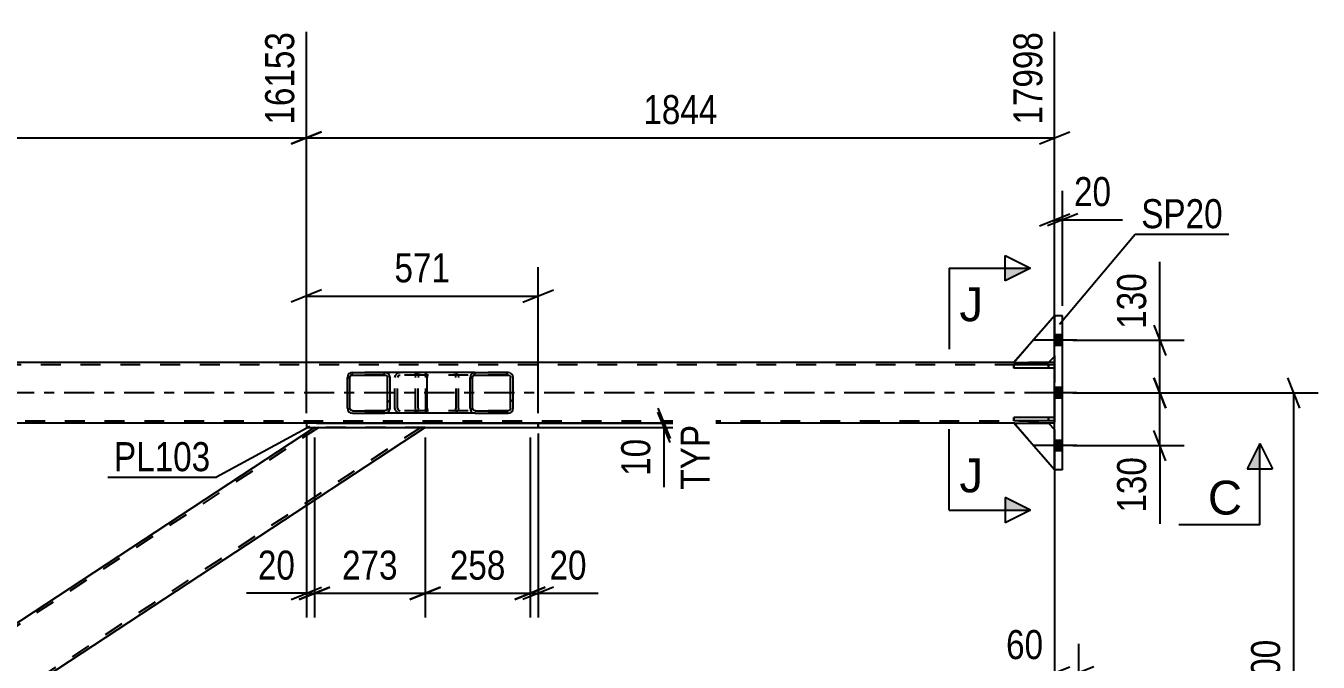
# Model space of a CAD drawing. Header units: millimetres. Extents: x -857 to 332, y -866 to -25.
# Drawn here: x -211.1 to -83.7, y -517.7 to -454.9 of the extents above; entities that cross this region are included whole.
import ezdxf

# ---------------------------------------------------------------- set-up
doc = ezdxf.new("R2010")
doc.units = ezdxf.units.MM
doc.linetypes.add('DXK_LINE_DOT2', pattern=[3.9198, 1.9599, -1.9599])
doc.linetypes.add('DXK_LINE_DOT3', pattern=[5.9187, 2.979, -0.9799, 0.9799, -0.9799])
doc.styles.add('Arial', font='ARIAL.TTF', dxfattribs={"height": 0.2})
doc.styles.add('Arial Narrow', font='ARIALN.TTF', dxfattribs={"height": 0.2})

# ---------------------------------------------------------------- blocks, each defined once
blk = doc.blocks.new('Bolt-570388934-8724 - 8534')
at = {"linetype": 'Continuous'}
for points in [[(-109.68, -485.43), (-109.68, -486.47), (-108.88, -486.47), (-108.88, -485.43)], [(-109.68, -485.43), (-109.68, -486.47), (-108.88, -486.47), (-108.88, -485.43)], [(-109.68, -485.43), (-109.68, -486.47), (-108.88, -486.47), (-108.88, -485.43)], [(-109.68, -490.63), (-109.68, -491.67), (-108.88, -491.67), (-108.88, -490.63)], [(-109.68, -490.63), (-109.68, -491.67), (-108.88, -491.67), (-108.88, -490.63)], [(-109.68, -495.83), (-109.68, -496.87), (-108.88, -496.87), (-108.88, -495.83)], [(-109.68, -495.83), (-109.68, -496.87), (-108.88, -496.87), (-108.88, -495.83)], [(-109.68, -495.83), (-109.68, -496.87), (-108.88, -496.87), (-108.88, -495.83)]]:
    blk.add_hatch(color=1, dxfattribs=at).paths.add_polyline_path(points)
at = {"color": 1, "linetype": 'Continuous'}
for p, q in [((-108.88, -485.43), (-109.68, -485.43)), ((-108.88, -485.43), (-109.68, -485.43)), ((-108.88, -485.43), (-109.68, -485.43)), ((-107.48, -485.95), (-111.68, -485.95)), ((-107.48, -485.95), (-111.68, -485.95)), ((-107.48, -485.95), (-111.68, -485.95)), ((-108.88, -486.47), (-109.68, -486.47)), ((-108.88, -486.47), (-109.68, -486.47)), ((-108.88, -486.47), (-109.68, -486.47)), ((-107.48, -491.15), (-111.68, -491.15)), ((-107.48, -491.15), (-111.68, -491.15)), ((-108.88, -490.63), (-109.68, -490.63)), ((-108.88, -490.63), (-109.68, -490.63)), ((-108.88, -491.67), (-109.68, -491.67)), ((-108.88, -491.67), (-109.68, -491.67)), ((-107.48, -496.35), (-111.68, -496.35)), ((-107.48, -496.35), (-111.68, -496.35)), ((-107.48, -496.35), (-111.68, -496.35)), ((-108.88, -495.83), (-109.68, -495.83)), ((-108.88, -495.83), (-109.68, -495.83)), ((-108.88, -495.83), (-109.68, -495.83)), ((-108.88, -496.87), (-109.68, -496.87)), ((-108.88, -496.87), (-109.68, -496.87)), ((-108.88, -496.87), (-109.68, -496.87))]:
    blk.add_line(p, q, dxfattribs=at)
blk = doc.blocks.new('Part-570388934-8594 - 8534')
at = {"color": 7, "linetype": 'DXK_LINE_DOT2'}
for p, q in [((-182.22, -494.55), (-254.78, -542.27)), ((-172.18, -494.55), (-246.97, -543.75)), ((-171.74, -494.55), (-182.66, -494.55)), ((-182.66, -494.55), (-182.66, -494.55)), ((-171.74, -494.55), (-171.74, -494.55)), ((-171.74, -494.55), (-171.74, -494.55)), ((-214.6, -515.56), (-220.06, -519.15)), ((-209.14, -519.15), (-214.6, -522.74)), ((-254.78, -541.99), (-254.78, -543.75)), ((-246.54, -543.75), (-254.78, -543.75)), ((-246.54, -543.75), (-246.54, -543.75))]:
    blk.add_line(p, q, dxfattribs=at)
at = {"color": 2, "linetype": 'Continuous'}
for p, q in [((-182.66, -494.55), (-214.6, -515.56)), ((-171.74, -494.55), (-209.14, -519.15)), ((-220.06, -519.15), (-254.78, -541.99)), ((-214.6, -522.74), (-246.54, -543.75)), ((-254.78, -541.99), (-254.78, -543.75))]:
    blk.add_line(p, q, dxfattribs=at)
blk = doc.blocks.new('Part-570388934-8727 - 8534')
at = {"linetype": 'Continuous'}
h = blk.add_hatch(dxfattribs=at)
h.set_pattern_fill('', scale=0.7, style=0, pattern_type=0)
h.set_pattern_definition([(45, (-179.3701, -492.8504), (-1.57154, 1.57154), [])])
h.paths.add_polyline_path([(-179.41, -492.67), (-179.37, -492.85), (-179.26, -493.01), (-179.1, -493.11), (-178.9, -493.15), (-175.72, -493.15), (-175.52, -493.11), (-175.36, -493.01), (-175.25, -492.85), (-175.21, -492.67), (-175.21, -489.63), (-175.25, -489.44), (-175.36, -489.29), (-175.52, -489.18), (-175.72, -489.15), (-178.9, -489.15), (-179.1, -489.18), (-179.26, -489.29), (-179.37, -489.44), (-179.41, -489.63)])
h.paths.add_polyline_path([(-179.14, -489.53), (-179.08, -489.46), (-179, -489.4), (-178.9, -489.39), (-175.72, -489.39), (-175.62, -489.4), (-175.54, -489.46), (-175.48, -489.53), (-175.46, -489.63), (-175.46, -492.67), (-175.48, -492.76), (-175.54, -492.84), (-175.62, -492.89), (-175.72, -492.91), (-178.9, -492.91), (-179, -492.89), (-179.08, -492.84), (-179.14, -492.76), (-179.16, -492.67), (-179.16, -489.63)])
at = {"color": 2, "linetype": 'Continuous'}
for p, q in [((-178.9, -489.15), (-179.1, -489.18)), ((-178.9, -489.15), (-175.72, -489.15)), ((-171.81, -489.15), (-175.72, -489.15)), ((-175.52, -489.18), (-175.72, -489.15)), ((-171.81, -489.15), (-171.7, -489.18)), ((-171.7, -489.18), (-171.62, -489.29)), ((-171.62, -489.29), (-171.56, -489.44)), ((-179.37, -489.44), (-179.41, -489.63)), ((-179.41, -492.67), (-179.41, -489.63)), ((-179.16, -489.63), (-179.14, -489.53)), ((-179.16, -492.67), (-179.16, -489.63)), ((-179.14, -489.53), (-179.08, -489.46)), ((-179.08, -489.46), (-179, -489.4)), ((-179, -489.4), (-178.9, -489.39)), ((-178.9, -489.39), (-175.72, -489.39)), ((-175.72, -489.39), (-175.62, -489.4)), ((-175.62, -489.4), (-175.54, -489.46)), ((-175.54, -489.46), (-175.48, -489.53)), ((-175.48, -489.53), (-175.46, -489.63)), ((-175.46, -492.67), (-175.46, -489.63)), ((-175.21, -489.63), (-175.25, -489.44)), ((-175.21, -492.67), (-175.21, -489.63)), ((-171.56, -489.44), (-171.54, -489.63)), ((-171.54, -492.67), (-171.54, -489.63)), ((-179.41, -492.67), (-179.37, -492.85)), ((-179.14, -492.76), (-179.16, -492.67)), ((-179.08, -492.84), (-179.14, -492.76)), ((-179.1, -493.11), (-178.9, -493.15)), ((-179, -492.89), (-179.08, -492.84)), ((-178.9, -492.91), (-179, -492.89)), ((-178.9, -492.91), (-175.72, -492.91)), ((-178.9, -493.15), (-175.72, -493.15)), ((-175.62, -492.89), (-175.72, -492.91)), ((-175.72, -493.15), (-175.52, -493.11)), ((-171.81, -493.15), (-175.72, -493.15)), ((-175.54, -492.84), (-175.62, -492.89)), ((-175.48, -492.76), (-175.54, -492.84)), ((-175.46, -492.67), (-175.48, -492.76)), ((-175.25, -492.85), (-175.21, -492.67)), ((-171.7, -493.11), (-171.81, -493.15)), ((-171.62, -493.01), (-171.7, -493.11)), ((-171.56, -492.85), (-171.62, -493.01)), ((-171.54, -492.67), (-171.56, -492.85))]:
    blk.add_line(p, q, dxfattribs=at)
at = {"color": 7, "linetype": 'DXK_LINE_DOT2'}
for p, q in [((-175.72, -489.15), (-178.9, -489.15)), ((-174.41, -489.18), (-174.21, -489.15)), ((-172.7, -489.39), (-172.7, -489.15)), ((-171.81, -489.39), (-178.9, -489.39)), ((-174.72, -489.63), (-174.68, -489.44)), ((-174.72, -492.67), (-174.72, -489.63)), ((-174.45, -489.53), (-174.46, -489.63)), ((-174.46, -492.67), (-174.46, -489.63)), ((-174.39, -489.46), (-174.45, -489.53)), ((-174.39, -489.46), (-174.37, -489.44)), ((-174.37, -489.44), (-174.31, -489.4)), ((-174.31, -489.4), (-174.21, -489.39)), ((-171.75, -489.4), (-171.81, -489.39)), ((-171.71, -489.46), (-171.75, -489.4)), ((-171.68, -489.53), (-171.71, -489.46)), ((-171.67, -489.63), (-171.68, -489.53)), ((-171.67, -492.67), (-171.67, -489.63)), ((-171.81, -492.91), (-178.9, -492.91)), ((-175.72, -493.15), (-178.9, -493.15)), ((-174.68, -492.85), (-174.72, -492.67)), ((-174.46, -492.67), (-174.45, -492.76)), ((-174.45, -492.76), (-174.39, -492.84)), ((-174.21, -493.15), (-174.41, -493.11)), ((-174.39, -492.84), (-174.31, -492.89)), ((-174.31, -492.89), (-174.21, -492.91)), ((-172.7, -493.15), (-172.7, -492.91)), ((-171.81, -492.91), (-171.75, -492.89)), ((-171.75, -492.89), (-171.71, -492.84)), ((-171.71, -492.84), (-171.68, -492.76)), ((-171.68, -492.76), (-171.67, -492.67))]:
    blk.add_line(p, q, dxfattribs=at)
at = {"color": 2, "linetype": 'Continuous'}
for centre, start, end in [((-178.92, -489.64), 111.1513, 156.1048), ((-175.7, -489.64), 23.8952, 68.8487), ((-178.92, -492.65), 203.8952, 248.8487), ((-175.7, -492.65), 291.1513, 336.1048)]:
    blk.add_arc(centre, 0.492, start, end, dxfattribs=at)
at = {"color": 7, "linetype": 'DXK_LINE_DOT2'}
for centre, start, end in [((-174.23, -489.64), 111.1513, 156.1048), ((-174.23, -492.65), 203.8952, 248.8487)]:
    blk.add_arc(centre, 0.492, start, end, dxfattribs=at)
blk = doc.blocks.new('Part-570388934-8740 - 8534')
at = {"color": 2, "linetype": 'Continuous'}
for p, q in [((-113.68, -488.71), (-113.68, -488.39)), ((-109.68, -488.39), (-113.68, -488.39)), ((-109.68, -488.71), (-113.68, -488.71)), ((-109.68, -488.71), (-109.68, -488.39))]:
    blk.add_line(p, q, dxfattribs=at)
at = {"color": 7, "linetype": 'DXK_LINE_DOT2'}
for p, q in [((-110.28, -488.71), (-110.28, -488.39)), ((-109.68, -488.39), (-109.68, -488.71))]:
    blk.add_line(p, q, dxfattribs=at)
blk = doc.blocks.new('Part-570388934-8779 - 8534')
at = {"color": 7, "linetype": 'DXK_LINE_DOT2'}
for p, q in [((-109.68, -493.59), (-113.68, -493.59)), ((-113.68, -493.59), (-113.68, -493.91)), ((-109.68, -493.91), (-113.68, -493.91)), ((-110.28, -493.59), (-110.28, -493.91)), ((-109.68, -493.59), (-109.68, -493.91)), ((-109.68, -493.91), (-109.68, -493.59))]:
    blk.add_line(p, q, dxfattribs=at)
blk = doc.blocks.new('Part-570388934-8741 - 8534')
at = {"color": 2, "linetype": 'Continuous'}
for p, q in [((-113.68, -493.91), (-113.68, -493.59)), ((-109.68, -493.59), (-113.68, -493.59)), ((-109.68, -493.91), (-113.68, -493.91)), ((-109.68, -493.91), (-109.68, -493.59))]:
    blk.add_line(p, q, dxfattribs=at)
at = {"color": 7, "linetype": 'DXK_LINE_DOT2'}
for p, q in [((-110.28, -493.91), (-110.28, -493.59)), ((-109.68, -493.59), (-109.68, -493.91))]:
    blk.add_line(p, q, dxfattribs=at)
blk = doc.blocks.new('Part-570388934-8742 - 8534')
at = {"color": 7, "linetype": 'DXK_LINE_DOT2'}
for p, q in [((-109.68, -488.39), (-113.68, -488.39)), ((-113.68, -488.39), (-113.68, -488.71)), ((-109.68, -488.71), (-113.68, -488.71)), ((-110.28, -488.39), (-110.28, -488.71)), ((-109.68, -488.39), (-109.68, -488.71)), ((-109.68, -488.71), (-109.68, -488.39))]:
    blk.add_line(p, q, dxfattribs=at)
blk = doc.blocks.new('Part-570388934-8751 - 8534')
at = {"color": 7, "linetype": 'DXK_LINE_DOT2'}
for p, q in [((-113.68, -494.15), (-110.28, -494.15)), ((-109.68, -498.75), (-113.68, -494.15)), ((-110.28, -494.15), (-109.68, -494.75)), ((-109.68, -494.75), (-109.68, -498.75))]:
    blk.add_line(p, q, dxfattribs=at)
blk = doc.blocks.new('Part-570388934-8785 - 8534')
at = {"color": 7, "linetype": 'DXK_LINE_DOT2'}
for p, q in [((-109.68, -483.55), (-113.68, -488.15)), ((-109.68, -487.55), (-109.68, -483.55)), ((-110.28, -488.15), (-109.68, -487.55)), ((-113.68, -488.15), (-110.28, -488.15))]:
    blk.add_line(p, q, dxfattribs=at)
blk = doc.blocks.new('Part-570388934-8786 - 8534')
at = {"color": 2, "linetype": 'Continuous'}
for p, q in [((-113.68, -494.15), (-110.28, -494.15)), ((-109.68, -498.75), (-113.68, -494.15)), ((-110.28, -494.15), (-109.68, -494.75))]:
    blk.add_line(p, q, dxfattribs=at)
at = {"color": 7, "linetype": 'DXK_LINE_DOT2'}
blk.add_line((-109.68, -494.75), (-109.68, -498.75), dxfattribs=at)
blk = doc.blocks.new('Part-570388934-8790 - 8534')
at = {"color": 2, "linetype": 'Continuous'}
for p, q in [((-109.68, -483.55), (-113.68, -488.15)), ((-110.28, -488.15), (-109.68, -487.55)), ((-113.68, -488.15), (-110.28, -488.15))]:
    blk.add_line(p, q, dxfattribs=at)
at = {"color": 7, "linetype": 'DXK_LINE_DOT2'}
blk.add_line((-109.68, -483.55), (-109.68, -487.55), dxfattribs=at)
blk = doc.blocks.new('Part-570388934-8951 - 8534')
at = {"color": 2, "linetype": 'Continuous'}
for p, q in [((-183.46, -494.15), (-183.46, -494.55)), ((-160.6, -494.15), (-183.46, -494.15)), ((-160.6, -494.15), (-160.6, -494.55)), ((-160.6, -494.15), (-160.6, -494.15)), ((-183.46, -494.55), (-160.6, -494.55)), ((-160.6, -494.55), (-160.6, -494.55))]:
    blk.add_line(p, q, dxfattribs=at)
at = {"color": 7, "linetype": 'DXK_LINE_DOT2'}
for p, q in [((-183.46, -494.15), (-183.46, -494.55)), ((-160.6, -494.55), (-160.6, -494.15)), ((-160.6, -494.15), (-160.6, -494.15)), ((-160.6, -494.55), (-160.6, -494.55))]:
    blk.add_line(p, q, dxfattribs=at)
blk = doc.blocks.new('Part-570388934-9105 - 8534')
at = {"color": 7, "linetype": 'DXK_LINE_DOT2'}
for p, q in [((-109.68, -488.39), (-787.4, -488.39)), ((-109.68, -488.15), (-685.47, -488.15)), ((-110.28, -488.15), (-113.68, -488.15)), ((-109.68, -494.15), (-109.68, -488.15)), ((-109.68, -488.15), (-109.68, -488.15)), ((-109.68, -488.15), (-109.68, -494.15)), ((-787.4, -493.91), (-109.68, -493.91)), ((-109.68, -494.15), (-779.4, -494.15)), ((-160.6, -494.15), (-183.46, -494.15)), ((-110.28, -494.15), (-113.68, -494.15)), ((-109.68, -494.15), (-109.68, -494.15))]:
    blk.add_line(p, q, dxfattribs=at)
at = {"color": 2, "linetype": 'Continuous'}
for p, q in [((-113.68, -488.15), (-253.99, -488.15)), ((-109.68, -488.15), (-110.28, -488.15)), ((-183.46, -494.15), (-245.74, -494.15)), ((-113.68, -494.15), (-160.6, -494.15)), ((-109.68, -494.15), (-110.28, -494.15))]:
    blk.add_line(p, q, dxfattribs=at)
at = {"color": 7, "linetype": 'DXK_LINE_DOT3'}
blk.add_line((-109.68, -491.15), (-787.4, -491.15), dxfattribs=at)
blk = doc.blocks.new('Part-570388934-9106 - 8534')
at = {"linetype": 'Continuous'}
h = blk.add_hatch(dxfattribs=at)
h.set_pattern_fill('', scale=0.7, style=0, pattern_type=0)
h.set_pattern_definition([(45, (-167.2791, -492.8504), (-1.57154, 1.57154), [])])
h.paths.add_polyline_path([(-167.32, -492.67), (-167.28, -492.85), (-167.17, -493.01), (-167, -493.11), (-166.81, -493.15), (-163.57, -493.15), (-163.38, -493.11), (-163.21, -493.01), (-163.1, -492.85), (-163.06, -492.67), (-163.06, -489.63), (-163.1, -489.44), (-163.21, -489.29), (-163.38, -489.18), (-163.57, -489.15), (-166.81, -489.15), (-167, -489.18), (-167.17, -489.29), (-167.28, -489.44), (-167.32, -489.63)])
h.paths.add_polyline_path([(-167.04, -489.53), (-166.99, -489.46), (-166.9, -489.4), (-166.81, -489.39), (-163.57, -489.39), (-163.47, -489.4), (-163.39, -489.46), (-163.34, -489.53), (-163.32, -489.63), (-163.32, -492.67), (-163.34, -492.76), (-163.39, -492.84), (-163.47, -492.89), (-163.57, -492.91), (-166.81, -492.91), (-166.9, -492.89), (-166.99, -492.84), (-167.04, -492.76), (-167.06, -492.67), (-167.06, -489.63)])
at = {"color": 7, "linetype": 'DXK_LINE_DOT2'}
for p, q in [((-172.39, -489.18), (-172.19, -489.15)), ((-171.81, -489.15), (-172.19, -489.15)), ((-168.96, -489.15), (-168.76, -489.18)), ((-163.57, -489.15), (-166.81, -489.15)), ((-172.7, -489.63), (-172.66, -489.44)), ((-172.7, -492.67), (-172.7, -489.63)), ((-172.43, -489.53), (-172.45, -489.63)), ((-172.45, -492.67), (-172.45, -489.63)), ((-172.37, -489.46), (-172.43, -489.53)), ((-172.29, -489.4), (-172.37, -489.46)), ((-172.19, -489.39), (-172.29, -489.4)), ((-163.57, -489.39), (-172.19, -489.39)), ((-168.86, -489.4), (-168.96, -489.39)), ((-168.78, -489.46), (-168.86, -489.4)), ((-168.72, -489.53), (-168.78, -489.46)), ((-168.7, -489.63), (-168.72, -489.53)), ((-168.7, -492.67), (-168.7, -489.63)), ((-168.49, -489.44), (-168.45, -489.63)), ((-168.45, -492.67), (-168.45, -489.63)), ((-172.66, -492.85), (-172.7, -492.67)), ((-172.45, -492.67), (-172.43, -492.76)), ((-172.43, -492.76), (-172.37, -492.84)), ((-172.19, -493.15), (-172.39, -493.11)), ((-172.37, -492.84), (-172.29, -492.89)), ((-172.29, -492.89), (-172.19, -492.91)), ((-163.57, -492.91), (-172.19, -492.91)), ((-171.81, -493.15), (-172.19, -493.15)), ((-168.96, -492.91), (-168.86, -492.89)), ((-168.76, -493.11), (-168.96, -493.15)), ((-168.86, -492.89), (-168.78, -492.84)), ((-168.78, -492.84), (-168.72, -492.76)), ((-168.72, -492.76), (-168.7, -492.67)), ((-168.45, -492.67), (-168.49, -492.85)), ((-163.57, -493.15), (-166.81, -493.15))]:
    blk.add_line(p, q, dxfattribs=at)
at = {"color": 2, "linetype": 'Continuous'}
for p, q in [((-166.81, -489.15), (-171.81, -489.15)), ((-166.81, -489.15), (-167, -489.18)), ((-166.81, -489.15), (-163.57, -489.15)), ((-163.38, -489.18), (-163.57, -489.15)), ((-167.28, -489.44), (-167.32, -489.63)), ((-167.32, -492.67), (-167.32, -489.63)), ((-167.06, -489.63), (-167.04, -489.53)), ((-167.06, -492.67), (-167.06, -489.63)), ((-167.04, -489.53), (-166.99, -489.46)), ((-166.99, -489.46), (-166.9, -489.4)), ((-166.9, -489.4), (-166.81, -489.39)), ((-166.81, -489.39), (-163.57, -489.39)), ((-163.57, -489.39), (-163.47, -489.4)), ((-163.47, -489.4), (-163.39, -489.46)), ((-163.39, -489.46), (-163.34, -489.53)), ((-163.34, -489.53), (-163.32, -489.63)), ((-163.32, -492.67), (-163.32, -489.63)), ((-163.06, -489.63), (-163.1, -489.44)), ((-163.06, -492.67), (-163.06, -489.63)), ((-166.81, -493.15), (-171.81, -493.15)), ((-167.32, -492.67), (-167.28, -492.85)), ((-167.04, -492.76), (-167.06, -492.67)), ((-166.99, -492.84), (-167.04, -492.76)), ((-167, -493.11), (-166.81, -493.15)), ((-166.9, -492.89), (-166.99, -492.84)), ((-166.81, -492.91), (-166.9, -492.89)), ((-166.81, -492.91), (-163.57, -492.91)), ((-166.81, -493.15), (-163.57, -493.15)), ((-163.47, -492.89), (-163.57, -492.91)), ((-163.57, -493.15), (-163.38, -493.11)), ((-163.39, -492.84), (-163.47, -492.89)), ((-163.34, -492.76), (-163.39, -492.84)), ((-163.32, -492.67), (-163.34, -492.76)), ((-163.1, -492.85), (-163.06, -492.67))]:
    blk.add_line(p, q, dxfattribs=at)
at = {"color": 7, "linetype": 'DXK_LINE_DOT2'}
for centre, start, end in [((-172.21, -489.65), 110.7583, 155.68), ((-168.94, -489.65), 24.32, 69.2417), ((-172.21, -492.65), 204.32, 249.2417), ((-168.94, -492.65), 290.7583, 335.68)]:
    blk.add_arc(centre, 0.496, start, end, dxfattribs=at)
at = {"color": 2, "linetype": 'Continuous'}
for centre, start, end in [((-166.83, -489.65), 110.7583, 155.6801), ((-163.55, -489.65), 24.3199, 69.2417), ((-166.83, -492.65), 204.3199, 249.2417), ((-163.55, -492.65), 290.7583, 335.6801)]:
    blk.add_arc(centre, 0.496, start, end, dxfattribs=at)
blk = doc.blocks.new('Part-570388934-9135 - 8534')
at = {"color": 2, "linetype": 'Continuous'}
for p, q in [((-109.68, -498.75), (-109.68, -483.55)), ((-108.88, -483.55), (-109.68, -483.55)), ((-108.88, -498.75), (-108.88, -483.55)), ((-108.88, -498.75), (-109.68, -498.75))]:
    blk.add_line(p, q, dxfattribs=at)
at = {"color": 7, "linetype": 'DXK_LINE_DOT2'}
for p, q in [((-109.68, -483.55), (-109.68, -498.75)), ((-108.88, -483.55), (-108.88, -483.55)), ((-108.88, -498.75), (-108.88, -483.55)), ((-108.88, -498.75), (-108.88, -498.75))]:
    blk.add_line(p, q, dxfattribs=at)
blk = doc.blocks.new('StraightDimension-570388934-10346 - 8534')
at = {"color": 7, "linetype": 'Continuous'}
for p, q in [((-148.8, -492.65), (-147.6, -495.65)), ((-147.6, -496.05), (-148.8, -493.05)), ((-182.46, -494.15), (-145.8, -494.15)), ((-148.2, -494.55), (-148.2, -494.15)), ((-182.46, -494.55), (-145.8, -494.55)), ((-148.2, -494.55), (-148.2, -500.45)), ((-148.2, -494.55), (-148.2, -500.45))]:
    blk.add_line(p, q, dxfattribs=at)
at = {"color": 0, "linetype": 'Continuous'}
blk.add_wipeout([(-143.1, -493.71), (-147.3, -493.71), (-147.3, -501.29), (-143.1, -501.29)], dxfattribs=at)
at = {"color": 0}
blk.add_wipeout([(-148.95, -495.07), (-153.15, -495.07), (-153.15, -499.93), (-148.95, -499.93)], dxfattribs=at)
at = {"color": 3, "linetype": 'Continuous', "style": 'Arial Narrow'}
blk.add_text('TYP', height=2.863, rotation=90.0002, dxfattribs=at).set_placement((-143.7, -500.69))
at = {"color": 3, "style": 'Arial Narrow'}
blk.add_text('10', height=2.863, rotation=90.0002, dxfattribs=at).set_placement((-149.55, -499.33))
blk = doc.blocks.new('StraightDimension-570388934-9649 - 8534')
at = {"color": 7, "linetype": 'Continuous'}
for p, q in [((-161.4, -495.55), (-161.4, -513.32)), ((-160.6, -495.15), (-160.6, -513.32)), ((-162.9, -511.52), (-159.9, -510.32)), ((-159.1, -510.32), (-162.1, -511.52)), ((-161.4, -510.92), (-160.6, -510.92)), ((-160.6, -510.92), (-154.7, -510.92)), ((-160.6, -510.92), (-154.7, -510.92))]:
    blk.add_line(p, q, dxfattribs=at)
at = {"color": 0}
blk.add_wipeout([(-155.22, -510.17), (-155.22, -505.97), (-160.08, -505.97), (-160.08, -510.17)], dxfattribs=at)
at = {"color": 3, "style": 'Arial Narrow'}
blk.add_text('20', height=2.863, dxfattribs=at).set_placement((-159.48, -509.57))
blk = doc.blocks.new('StraightDimension-570388934-9665 - 8534')
at = {"color": 7, "linetype": 'Continuous'}
for p, q in [((-182.66, -495.55), (-182.66, -513.32)), ((-171.74, -495.55), (-171.74, -513.32)), ((-184.16, -511.52), (-181.16, -510.32)), ((-182.66, -510.92), (-171.74, -510.92)), ((-170.24, -510.32), (-173.24, -511.52))]:
    blk.add_line(p, q, dxfattribs=at)
at = {"color": 0}
blk.add_wipeout([(-173.86, -510.17), (-173.86, -505.97), (-180.54, -505.97), (-180.54, -510.17)], dxfattribs=at)
at = {"color": 3, "style": 'Arial Narrow'}
blk.add_text('273', height=2.863, dxfattribs=at).set_placement((-179.94, -509.57))
blk = doc.blocks.new('StraightDimension-570388934-9921 - 8534')
at = {"color": 7, "linetype": 'Continuous'}
for p, q in [((-183.46, -493.15), (-183.46, -455.54)), ((-109.68, -487.15), (-109.68, -455.54)), ((-181.96, -465.38), (-184.96, -466.58)), ((-183.46, -465.98), (-109.68, -465.98)), ((-111.18, -466.58), (-108.18, -465.38))]:
    blk.add_line(p, q, dxfattribs=at)
at = {"color": 0}
blk.add_wipeout([(-142.32, -465.23), (-142.32, -461.03), (-150.83, -461.03), (-150.83, -465.23)], dxfattribs=at)
at = {"color": 3, "style": 'Arial Narrow'}
blk.add_text('1844', height=2.863, dxfattribs=at).set_placement((-150.23, -464.63))
at = {"color": 0, "linetype": 'Continuous'}
blk.add_wipeout([(-110.28, -454.94), (-114.48, -454.94), (-114.48, -465.28), (-110.28, -465.28)], dxfattribs=at)
at = {"color": 3, "linetype": 'Continuous', "style": 'Arial Narrow'}
blk.add_text('17998', height=2.863, rotation=90.0002, dxfattribs=at).set_placement((-110.88, -464.68))
blk = doc.blocks.new('StraightDimension-570388934-9931 - 8534')
at = {"color": 7, "linetype": 'Continuous'}
for p, q in [((-259.19, -486.75), (-259.19, -455.54)), ((-183.46, -493.15), (-183.46, -455.54)), ((-257.69, -465.38), (-260.69, -466.58)), ((-259.19, -465.98), (-183.46, -465.98)), ((-184.96, -466.58), (-181.96, -465.38))]:
    blk.add_line(p, q, dxfattribs=at)
at = {"color": 0}
blk.add_wipeout([(-217.07, -465.23), (-217.07, -461.03), (-225.58, -461.03), (-225.58, -465.23)], dxfattribs=at)
at = {"color": 3, "style": 'Arial Narrow'}
blk.add_text('1893', height=2.863, dxfattribs=at).set_placement((-224.98, -464.63))
at = {"color": 0, "linetype": 'Continuous'}
blk.add_wipeout([(-184.06, -454.94), (-188.26, -454.94), (-188.26, -465.28), (-184.06, -465.28)], dxfattribs=at)
at = {"color": 3, "linetype": 'Continuous', "style": 'Arial Narrow'}
blk.add_text('16153', height=2.863, rotation=90.0002, dxfattribs=at).set_placement((-184.66, -464.68))
blk = doc.blocks.new('StraightDimension-570388934-9854 - 8534')
at = {"color": 7, "linetype": 'Continuous'}
for p, q in [((-99.9, -489.65), (-98.7, -492.65)), ((-107.88, -491.15), (-96.9, -491.15)), ((-99.3, -496.35), (-99.3, -491.15)), ((-98.7, -497.85), (-99.9, -494.85)), ((-107.88, -496.35), (-96.9, -496.35)), ((-99.3, -496.35), (-99.3, -504.08)), ((-99.3, -496.35), (-99.3, -504.08))]:
    blk.add_line(p, q, dxfattribs=at)
at = {"color": 0}
blk.add_wipeout([(-100.05, -496.87), (-104.25, -496.87), (-104.25, -503.56), (-100.05, -503.56)], dxfattribs=at)
at = {"color": 3, "style": 'Arial Narrow'}
blk.add_text('130', height=2.863, rotation=90.0002, dxfattribs=at).set_placement((-100.65, -502.96))
blk = doc.blocks.new('StraightDimension-570388934-10189 - 8534')
at = {"color": 7, "linetype": 'Continuous'}
for p, q in [((-85.49, -492.65), (-86.69, -489.65)), ((-107.88, -491.15), (-83.69, -491.15)), ((-86.09, -547.15), (-86.09, -491.15)), ((-86.69, -545.65), (-85.49, -548.65)), ((-105.5, -547.15), (-83.69, -547.15))]:
    blk.add_line(p, q, dxfattribs=at)
at = {"color": 0}
blk.add_wipeout([(-86.84, -514.89), (-91.04, -514.89), (-91.04, -523.4), (-86.84, -523.4)], dxfattribs=at)
at = {"color": 3, "style": 'Arial Narrow'}
blk.add_text('1400', height=2.863, rotation=90.0002, dxfattribs=at).set_placement((-87.44, -522.8))
blk = doc.blocks.new('StraightDimension-570388934-9657 - 8534')
at = {"color": 7, "linetype": 'Continuous'}
for p, q in [((-171.74, -495.55), (-171.74, -513.32)), ((-161.4, -495.55), (-161.4, -513.32)), ((-173.24, -511.52), (-170.24, -510.32)), ((-171.74, -510.92), (-161.4, -510.92)), ((-159.9, -510.32), (-162.9, -511.52))]:
    blk.add_line(p, q, dxfattribs=at)
at = {"color": 0}
blk.add_wipeout([(-163.23, -510.17), (-163.23, -505.97), (-169.91, -505.97), (-169.91, -510.17)], dxfattribs=at)
at = {"color": 3, "style": 'Arial Narrow'}
blk.add_text('258', height=2.863, dxfattribs=at).set_placement((-169.31, -509.57))
blk = doc.blocks.new('StraightDimension-570388934-9673 - 8534')
at = {"color": 7, "linetype": 'Continuous'}
for p, q in [((-183.46, -495.15), (-183.46, -513.32)), ((-182.66, -495.55), (-182.66, -513.32)), ((-183.46, -510.92), (-189.37, -510.92)), ((-183.46, -510.92), (-189.37, -510.92)), ((-184.96, -511.52), (-181.96, -510.32)), ((-181.16, -510.32), (-184.16, -511.52)), ((-183.46, -510.92), (-182.66, -510.92))]:
    blk.add_line(p, q, dxfattribs=at)
at = {"color": 0}
blk.add_wipeout([(-183.98, -510.17), (-183.98, -505.97), (-188.84, -505.97), (-188.84, -510.17)], dxfattribs=at)
at = {"color": 3, "style": 'Arial Narrow'}
blk.add_text('20', height=2.863, dxfattribs=at).set_placement((-188.24, -509.57))
blk = doc.blocks.new('StraightDimension-570388934-9714 - 8534')
at = {"color": 7, "linetype": 'Continuous'}
for p, q in [((-109.68, -482.55), (-109.68, -471.22)), ((-108.88, -482.55), (-108.88, -471.22)), ((-111.18, -474.67), (-108.18, -473.47)), ((-107.38, -473.47), (-110.38, -474.67)), ((-109.68, -474.07), (-108.88, -474.07)), ((-108.88, -474.07), (-102.98, -474.07)), ((-108.88, -474.07), (-102.98, -474.07))]:
    blk.add_line(p, q, dxfattribs=at)
at = {"color": 0}
blk.add_wipeout([(-103.5, -473.32), (-103.5, -469.12), (-108.36, -469.12), (-108.36, -473.32)], dxfattribs=at)
at = {"color": 3, "style": 'Arial Narrow'}
blk.add_text('20', height=2.863, dxfattribs=at).set_placement((-107.76, -472.72))
blk = doc.blocks.new('StraightDimension-570388934-9815 - 8534')
at = {"color": 7, "linetype": 'Continuous'}
for p, q in [((-183.46, -493.15), (-183.46, -478.74)), ((-160.6, -493.15), (-160.6, -478.74)), ((-181.96, -480.99), (-184.96, -482.19)), ((-183.46, -481.59), (-160.6, -481.59)), ((-162.1, -482.19), (-159.1, -480.99))]:
    blk.add_line(p, q, dxfattribs=at)
at = {"color": 0}
blk.add_wipeout([(-168.69, -480.84), (-168.69, -476.64), (-175.37, -476.64), (-175.37, -480.84)], dxfattribs=at)
at = {"color": 3, "style": 'Arial Narrow'}
blk.add_text('571', height=2.863, dxfattribs=at).set_placement((-174.77, -480.24))
blk = doc.blocks.new('StraightDimension-570388934-9862 - 8534')
at = {"color": 7, "linetype": 'Continuous'}
for p, q in [((-99.3, -485.95), (-99.3, -478.21)), ((-99.3, -485.95), (-99.3, -478.21)), ((-99.9, -484.45), (-98.7, -487.45)), ((-107.88, -485.95), (-96.9, -485.95)), ((-99.3, -491.15), (-99.3, -485.95)), ((-98.7, -492.65), (-99.9, -489.65)), ((-107.88, -491.15), (-96.9, -491.15))]:
    blk.add_line(p, q, dxfattribs=at)
at = {"color": 0}
blk.add_wipeout([(-100.05, -478.74), (-104.25, -478.74), (-104.25, -485.42), (-100.05, -485.42)], dxfattribs=at)
at = {"color": 3, "style": 'Arial Narrow'}
blk.add_text('130', height=2.863, rotation=90.0002, dxfattribs=at).set_placement((-100.65, -484.82))
blk = doc.blocks.new('StraightDimension-570388934-10276 - 8534')
at = {"color": 7, "linetype": 'Continuous'}
for p, q in [((-109.68, -495.15), (-109.68, -521.16)), ((-107.3, -543.15), (-107.3, -515.91)), ((-111.18, -519.36), (-108.18, -518.16)), ((-105.8, -518.16), (-108.8, -519.36)), ((-109.68, -518.76), (-115.59, -518.76)), ((-109.68, -518.76), (-115.59, -518.76)), ((-109.68, -518.76), (-107.3, -518.76))]:
    blk.add_line(p, q, dxfattribs=at)
at = {"color": 0}
blk.add_wipeout([(-110.21, -518.01), (-110.21, -513.81), (-115.06, -513.81), (-115.06, -518.01)], dxfattribs=at)
at = {"color": 3, "style": 'Arial Narrow'}
blk.add_text('60', height=2.863, dxfattribs=at).set_placement((-114.46, -517.41))
blk = doc.blocks.new('Mark-570388934-8947 - 8534')
at = {"color": 0}
blk.add_wipeout([(-192.93, -498.87), (-192.93, -495.87), (-202.43, -495.87), (-202.43, -498.87)], dxfattribs=at)
blk.add_wipeout([(-192.93, -498.87), (-192.93, -495.87), (-202.43, -495.87), (-202.43, -498.87)], dxfattribs=at)
at = {"color": 30, "linetype": 'Continuous'}
for p in [(-183.11, -494.45), (-203.03, -499.47)]:
    blk.add_line(p, (-192.33, -499.47), dxfattribs=at)
at = {"color": 3, "style": 'Arial Narrow'}
blk.add_text('PL103', height=2.863, dxfattribs=at).set_placement((-202.43, -498.87))
blk = doc.blocks.new('Mark-570388934-9131 - 8534')
at = {"color": 0}
blk.add_wipeout([(-93.09, -474.9), (-93.09, -471.9), (-101.13, -471.9), (-101.13, -474.9)], dxfattribs=at)
blk.add_wipeout([(-93.09, -474.9), (-93.09, -471.9), (-101.13, -471.9), (-101.13, -474.9)], dxfattribs=at)
at = {"color": 30, "linetype": 'Continuous'}
for p, q in [((-109.18, -484.37), (-101.73, -475.5)), ((-101.73, -475.5), (-92.49, -475.5))]:
    blk.add_line(p, q, dxfattribs=at)
at = {"color": 3, "style": 'Arial Narrow'}
blk.add_text('SP20', height=2.863, dxfattribs=at).set_placement((-101.13, -474.9))
blk = doc.blocks.new('SectionMark-570388934-10668 - 8534')
at = {"linetype": 'Continuous'}
for points in [[(-114.56, -480.08), (-114.56, -478.83), (-112.06, -478.83)], [(-114.56, -502.71), (-114.56, -501.46), (-112.06, -502.71)]]:
    blk.add_hatch(color=6, dxfattribs=at).paths.add_polyline_path(points)
at = {"color": 6, "linetype": 'Continuous'}
for p, q in [((-114.56, -480.08), (-114.56, -477.58)), ((-114.56, -477.58), (-112.06, -478.83)), ((-120.06, -478.83), (-120.06, -486.83)), ((-120.06, -478.83), (-112.06, -478.83)), ((-112.06, -478.83), (-114.56, -480.08)), ((-120.06, -502.71), (-120.06, -494.71)), ((-112.06, -502.71), (-114.56, -501.46)), ((-114.56, -501.46), (-114.56, -503.96)), ((-120.06, -502.71), (-112.06, -502.71)), ((-112.06, -502.71), (-114.56, -503.96))]:
    blk.add_line(p, q, dxfattribs=at)
at = {"color": 0, "linetype": 'Continuous'}
for points in [[(-116.73, -484.08), (-116.73, -480.58), (-119.06, -480.58), (-119.06, -484.08)], [(-116.73, -500.96), (-116.73, -497.46), (-119.06, -497.46), (-119.06, -500.96)]]:
    blk.add_wipeout(points, dxfattribs=at)
at = {"color": 3, "linetype": 'Continuous', "style": 'Arial'}
for p in [(-119.06, -484.08), (-119.06, -500.96)]:
    blk.add_text('J', height=3.34, dxfattribs=at).set_placement(p)
blk = doc.blocks.new('SectionMark-570388934-10670 - 8534')
at = {"linetype": 'Continuous'}
blk.add_hatch(color=6, dxfattribs=at).paths.add_polyline_path([(-89.44, -498.65), (-90.69, -498.65), (-89.44, -496.15)])
at = {"color": 6, "linetype": 'Continuous'}
for p, q in [((-89.44, -496.15), (-90.69, -498.65)), ((-89.44, -504.15), (-89.44, -496.15)), ((-89.44, -496.15), (-88.19, -498.65)), ((-90.69, -498.65), (-88.19, -498.65)), ((-89.44, -504.15), (-97.44, -504.15))]:
    blk.add_line(p, q, dxfattribs=at)
at = {"color": 0, "linetype": 'Continuous'}
blk.add_wipeout([(-91.19, -503.15), (-91.19, -499.65), (-94.56, -499.65), (-94.56, -503.15)], dxfattribs=at)
at = {"color": 3, "linetype": 'Continuous', "style": 'Arial'}
blk.add_text('C', height=3.34, dxfattribs=at).set_placement((-94.56, -503.15))

msp = doc.modelspace()

# ---------------------------------------------------------------- block references
for name in ['Part-570388934-8785 - 8534', 'Part-570388934-8790 - 8534', 'Part-570388934-9135 - 8534', 'Bolt-570388934-8724 - 8534', 'Part-570388934-9105 - 8534', 'Part-570388934-8727 - 8534', 'Part-570388934-9106 - 8534', 'Part-570388934-8740 - 8534', 'Part-570388934-8742 - 8534', 'Part-570388934-8951 - 8534', 'Part-570388934-8779 - 8534', 'Part-570388934-8741 - 8534', 'Part-570388934-8751 - 8534', 'Part-570388934-8786 - 8534', 'Part-570388934-8594 - 8534']:
    msp.add_blockref(name, (0, 0))

# ---------------------------------------------------------------- next in the draw order: block references
msp.add_blockref('StraightDimension-570388934-10346 - 8534', (0, 0))

# ---------------------------------------------------------------- next in the draw order: block references
for name in ['StraightDimension-570388934-9921 - 8534', 'StraightDimension-570388934-9665 - 8534', 'StraightDimension-570388934-9649 - 8534']:
    msp.add_blockref(name, (0, 0))

# ---------------------------------------------------------------- next in the draw order: block references
for name in ['StraightDimension-570388934-9931 - 8534', 'StraightDimension-570388934-9714 - 8534', 'StraightDimension-570388934-9854 - 8534', 'StraightDimension-570388934-9673 - 8534', 'StraightDimension-570388934-9657 - 8534']:
    msp.add_blockref(name, (0, 0))

# ---------------------------------------------------------------- next in the draw order: block references
for name in ['StraightDimension-570388934-9815 - 8534', 'StraightDimension-570388934-10189 - 8534', 'Mark-570388934-8947 - 8534']:
    msp.add_blockref(name, (0, 0))

# ---------------------------------------------------------------- next in the draw order: block references
for name in ['StraightDimension-570388934-9862 - 8534', 'StraightDimension-570388934-10276 - 8534']:
    msp.add_blockref(name, (0, 0))

# ---------------------------------------------------------------- next in the draw order: block references
for name in ['Mark-570388934-9131 - 8534', 'SectionMark-570388934-10668 - 8534']:
    msp.add_blockref(name, (0, 0))

# ---------------------------------------------------------------- next in the draw order: block references
msp.add_blockref('SectionMark-570388934-10670 - 8534', (0, 0))

doc.saveas('drawing.dxf')
